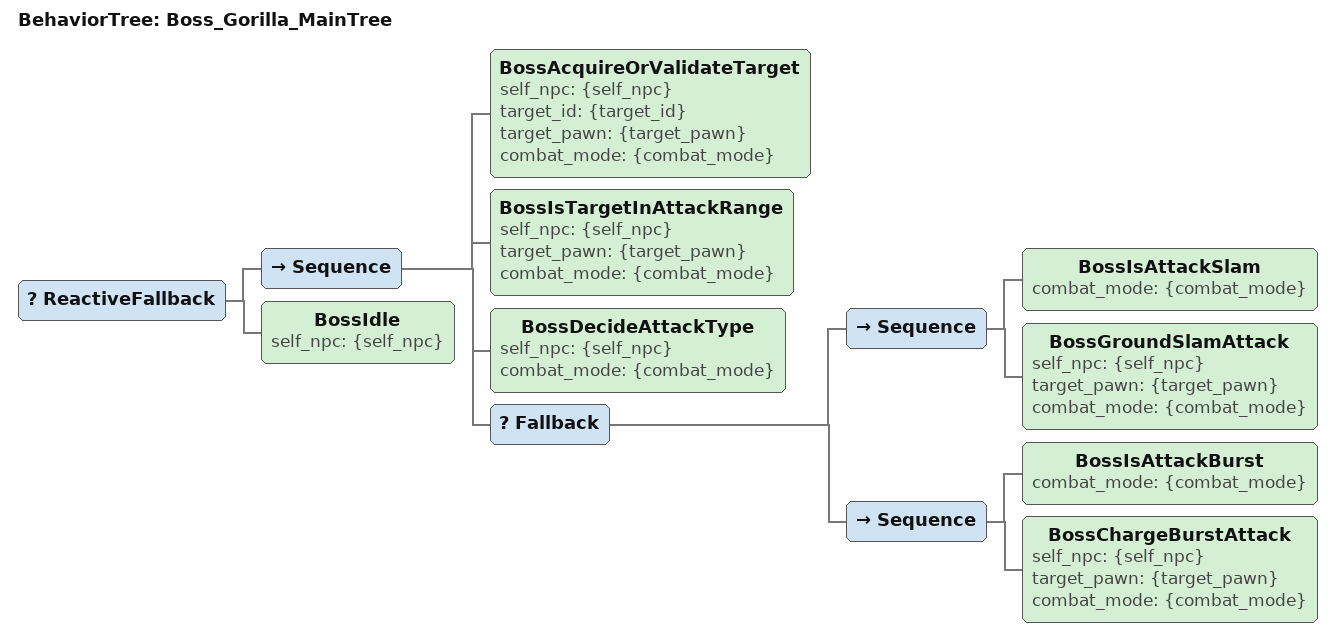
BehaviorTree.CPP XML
<root BTCPP_format="4" main_tree_to_execute="Boss_Gorilla_MainTree">
    <BehaviorTree ID="Boss_Gorilla_MainTree">
        <ReactiveFallback>

            <Sequence>
                <BossAcquireOrValidateTarget
                        self_npc="{self_npc}"
                        target_id="{target_id}"
                        target_pawn="{target_pawn}"
                        combat_mode="{combat_mode}" />

                <BossIsTargetInAttackRange
                        self_npc="{self_npc}"
                        target_pawn="{target_pawn}"
                        combat_mode="{combat_mode}" />

                <BossDecideAttackType
                        self_npc="{self_npc}"
                        combat_mode="{combat_mode}" />

                <Fallback>
                    <Sequence>
                        <BossIsAttackSlam combat_mode="{combat_mode}" />
                        <BossGroundSlamAttack
                                self_npc="{self_npc}"
                                target_pawn="{target_pawn}"
                                combat_mode="{combat_mode}" />
                    </Sequence>

                    <Sequence>
                        <BossIsAttackBurst combat_mode="{combat_mode}" />
                        <BossChargeBurstAttack
                                self_npc="{self_npc}"
                                target_pawn="{target_pawn}"
                                combat_mode="{combat_mode}" />
                    </Sequence>
                </Fallback>
            </Sequence>

            <BossIdle self_npc="{self_npc}" />

        </ReactiveFallback>
    </BehaviorTree>
</root>
